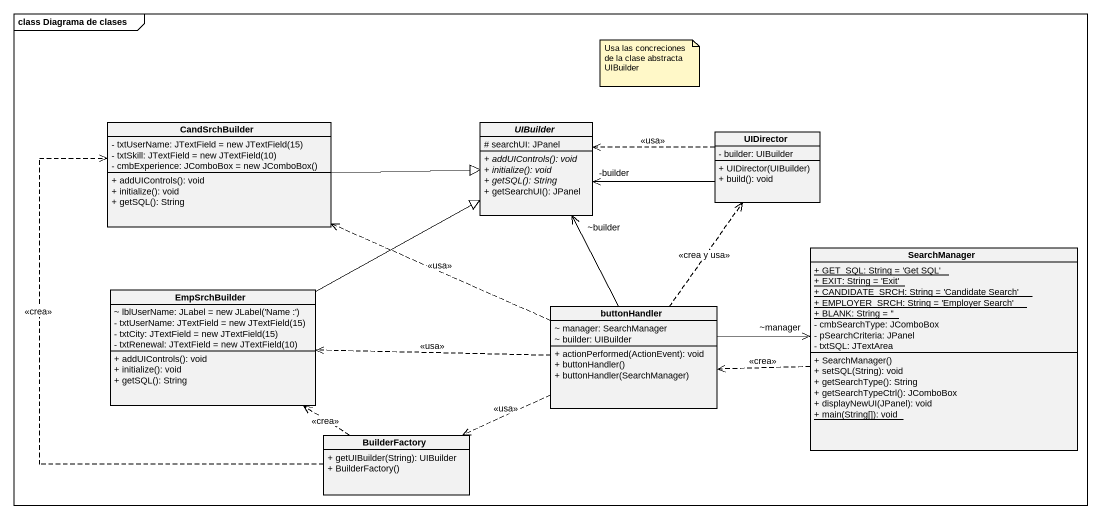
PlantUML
@startuml
mainframe class Diagrama de clases
hide circle
hide empty members
skinparam classAttributeIconSize 0
class CandSrchBuilder {
  {field} - txtUserName: JTextField = new JTextField(15)
  {field} - txtSkill: JTextField = new JTextField(10)
  {field} - cmbExperience: JComboBox = new JComboBox()
  + addUIControls(): void
  + initialize(): void
  + getSQL(): String
}
abstract class UIBuilder {
  # searchUI: JPanel
  {abstract} + addUIControls(): void
  {abstract} + initialize(): void
  {abstract} + getSQL(): String
  + getSearchUI(): JPanel
}
class UIDirector {
  - builder: UIBuilder
  + UIDirector(UIBuilder)
  + build(): void
}
class SearchManager {
  {static} + GET_SQL: String = 'Get SQL'
  {static} + EXIT: String = 'Exit'
  {static} + CANDIDATE_SRCH: String = 'Candidate Search'
  {static} + EMPLOYER_SRCH: String = 'Employer Search'
  {static} + BLANK: String = ''
  - cmbSearchType: JComboBox
  - pSearchCriteria: JPanel
  - txtSQL: JTextArea
  + SearchManager()
  + setSQL(String): void
  + getSearchType(): String
  + getSearchTypeCtrl(): JComboBox
  + displayNewUI(JPanel): void
  {static} + main(String[]): void
}
class EmpSrchBuilder {
  {field} ~ lblUserName: JLabel = new JLabel('Name :')
  {field} - txtUserName: JTextField = new JTextField(15)
  {field} - txtCity: JTextField = new JTextField(15)
  {field} - txtRenewal: JTextField = new JTextField(10)
  + addUIControls(): void
  + initialize(): void
  + getSQL(): String
}
class buttonHandler {
  ~ manager: SearchManager
  ~ builder: UIBuilder
  + actionPerformed(ActionEvent): void
  + buttonHandler()
  + buttonHandler(SearchManager)
}
class BuilderFactory {
  + getUIBuilder(String): UIBuilder
  + BuilderFactory()
}
CandSrchBuilder -right-|> UIBuilder
UIDirector -left-> "-builder" UIBuilder
UIDirector .left.> UIBuilder : <<usa>>
SearchManager .left.> buttonHandler : <<crea>>
EmpSrchBuilder -right-|> UIBuilder
buttonHandler .left.> CandSrchBuilder : <<usa>>
buttonHandler -up-> "~builder" UIBuilder
buttonHandler .up.> UIDirector : <<crea y usa>>
buttonHandler -right-> "~manager" SearchManager
buttonHandler .left.> EmpSrchBuilder : <<usa>>
buttonHandler .left.> BuilderFactory : <<usa>>
BuilderFactory .up.> CandSrchBuilder : <<crea>>
BuilderFactory .up.> EmpSrchBuilder : <<crea>>
note as N1
  Usa las concreciones de la clase abstracta UIBuilder
end note
@enduml
